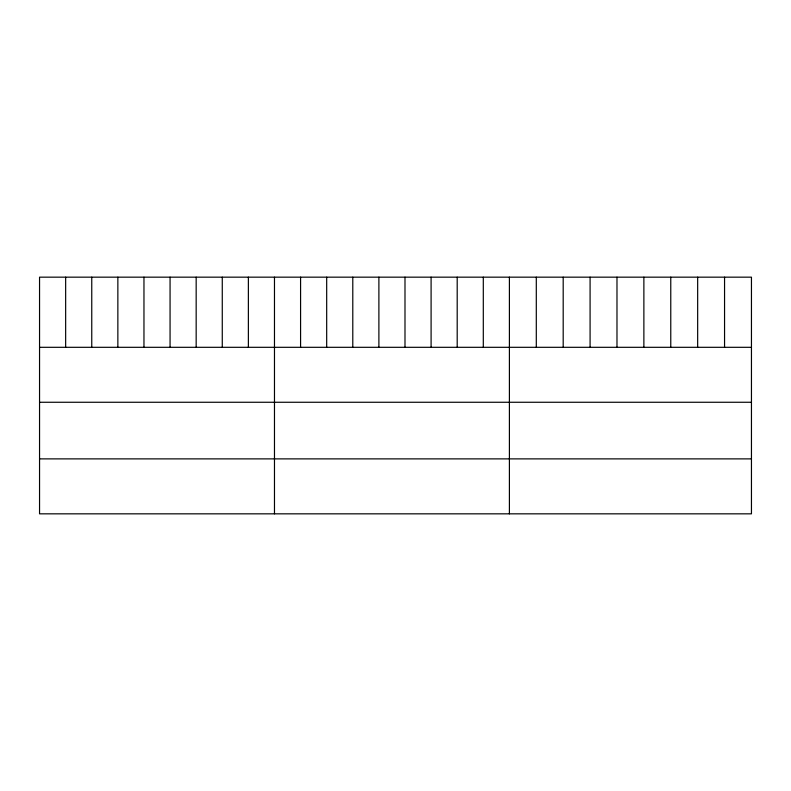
<?xml version="1.0" encoding="UTF-8"?>
<svg xmlns="http://www.w3.org/2000/svg" width="791" height="791" viewBox="0 0 791 791"><rect width="100%" height="100%" fill="white"/><g stroke="black" fill="none" stroke-linecap="round" stroke-linejoin="round"><path stroke-width="1.19" d="M751.45 347.308L751.45 513.834L39.55 513.834L39.55 277.166L751.45 277.166L751.45 347.308L39.55 347.308M39.55 402.263L751.45 402.263M39.55 458.879L751.45 458.879M724.556 277.166L724.556 347.308M697.662 277.166L697.662 347.308M670.768 277.166L670.768 347.308M643.874 277.166L643.874 347.308M616.98 277.166L616.98 347.308M590.086 277.166L590.086 347.308M563.192 277.166L563.192 347.308M536.298 277.166L536.298 347.308M509.404 277.166L509.404 513.834M483.301 277.166L483.301 347.308M457.198 277.166L457.198 347.308M431.095 277.166L431.095 347.308M404.992 277.166L404.992 347.308M378.889 277.166L378.889 347.308M352.786 277.166L352.786 347.308M326.683 277.166L326.683 347.308M300.58 277.166L300.58 347.308M274.477 277.166L274.477 513.834M248.374 277.166L248.374 347.308M222.271 277.166L222.271 347.308M196.168 277.166L196.168 347.308M170.065 277.166L170.065 347.308M143.962 277.166L143.962 347.308M117.859 277.166L117.859 347.308M91.756 277.166L91.756 347.308M65.653 277.166L65.653 347.308"/></g></svg>
